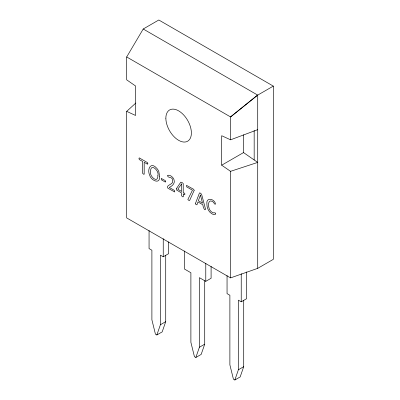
<?xml version="1.0" encoding="UTF-8"?>
<svg xmlns="http://www.w3.org/2000/svg" width="400" height="400" viewBox="0 0 400 400"><rect width="100%" height="100%" fill="white"/><g stroke="black" fill="none" stroke-linecap="round" stroke-linejoin="round"><path stroke-width="0.6" d="M149.06 230.49L149.06 248.6L151.895 250.235L151.895 319.825L155.44 334.155L156.855 334.97L160.4 324.74L160.4 255.15L163.24 256.785L168.555 253.715L168.555 241.855M165.72 255.185L165.72 321.67L162.175 331.9L156.855 334.97M184.51 250.96L184.51 269.065L190.89 272.75L190.89 342.34L194.435 356.67L195.85 357.485L199.395 347.25L199.395 277.665L205.78 281.345L211.095 278.275L211.095 266.415M204.715 280.805L204.715 344.18L201.17 354.415L195.85 357.485M227.05 275.52L227.05 293.63L229.885 295.265L229.885 364.855L233.43 379.18L234.85 380L238.395 369.765L238.395 300.175L241.23 301.815L246.545 298.745L246.545 271.895M243.71 300.215L243.71 366.695L240.165 376.93L234.85 380M126.69 111.365L135.55 115.46L135.55 85.985L126.69 79.845L126.69 56.965L143.21 29.005L158.805 20L273.31 86.11L273.31 259.345L257.715 268.35L230.56 277.89L126.69 217.92L126.69 111.365L135.865 102.995M143.21 29.005L257.715 95.115L230.56 116.93L230.56 139.815L257.715 129.665M273.31 86.11L257.075 95.485L230.56 116.93L126.69 56.965M243.535 152.585L257.715 162.41L230.56 171.335L221.695 165.195L243.535 152.585L243.535 134.78M160.4 324.74L165.72 321.67M199.395 347.25L204.715 344.18M238.395 369.765L243.71 366.695M230.56 139.815L221.695 135.72L221.695 165.195M257.715 95.115L257.715 268.35M254.17 130.48L254.17 159.955M241.23 273.715L241.23 301.815M230.56 171.335L230.56 277.89M205.78 263.24L205.78 281.345M163.24 238.68L163.24 256.785M176.335 188.75L176.565 190.025L181.635 192.985C179.97 195.85 184.72 199.71 183.225 193.9L184.83 194.625L184.825 193.495L183.225 192.385L183.225 183.58L182.56 182.85L180.815 182.145L176.335 188.75M215.555 213.78C215.545 215.545 212.745 214.24 211.95 213.825C208.54 211.86 206.845 207.835 206.885 204.01C205.84 196.645 214.615 198.86 215.505 203.86C215.13 205.86 213.335 201.135 212.11 201.38C209.775 199.695 208.18 202.845 208.565 204.875C208.54 207.71 209.58 210.835 212.155 212.32C212.985 213.63 215.795 211.8 215.555 213.78M167.585 175.715C167.355 178.36 173.23 176.21 172.66 180.85C173.645 184.755 165.46 184.8 167.88 188.205L174.745 191.975L174.47 190.455L169.275 187.455C172.11 186.11 175.28 183.485 174.075 179.985A3.86 2.23 60 0 0 172.95 177.755C171.91 176.42 168.99 174.2 167.585 175.715M194.17 190.38L189.655 200.43L189.095 200.505L187.945 199.725L187.94 199.31L192.465 190.215L186.73 186.905L186.47 185.345L193.69 189.315L194.17 190.38M147.855 163.64L147.54 164.23L144.18 162.29L144.18 174.25L143.77 174.325L142.595 173.33L142.595 161.37C141.605 160.795 137.76 159.49 139.235 157.875L147.54 162.67L147.855 163.64M159.59 176.365C160.335 185.14 150.685 180.16 149.62 175.065C146.935 169.33 150.695 161.32 156.67 168.2A5.9 3.405 60 0 1 158.87 171.79L159.59 176.365M157.91 175.52C158.02 184.395 148.89 175.89 150.59 171.275C150.545 162.515 159.535 170.97 157.91 175.52M165.665 181.545L165.34 182.095L161.48 179.865L161.235 178.42L165.34 180.635L165.665 181.545M195.455 203.465L195.68 204.295L196.925 204.83L197.975 201.96L202.94 204.825C202.455 205.03 204.58 211.765 205.58 209.325L201.575 194.2L200.03 192.925L199.46 192.965L195.455 203.465M200.43 195.04L198.37 200.725L202.525 203.125L200.44 195.045M181.615 183.89L177.775 189.24L181.635 191.47L181.635 183.9M165.86 118.22A18.05 10.42 60 0 0 185.005 142.035A18.05 10.42 60 0 0 185.005 116.51A18.05 10.42 60 0 0 165.86 118.22"/></g></svg>
